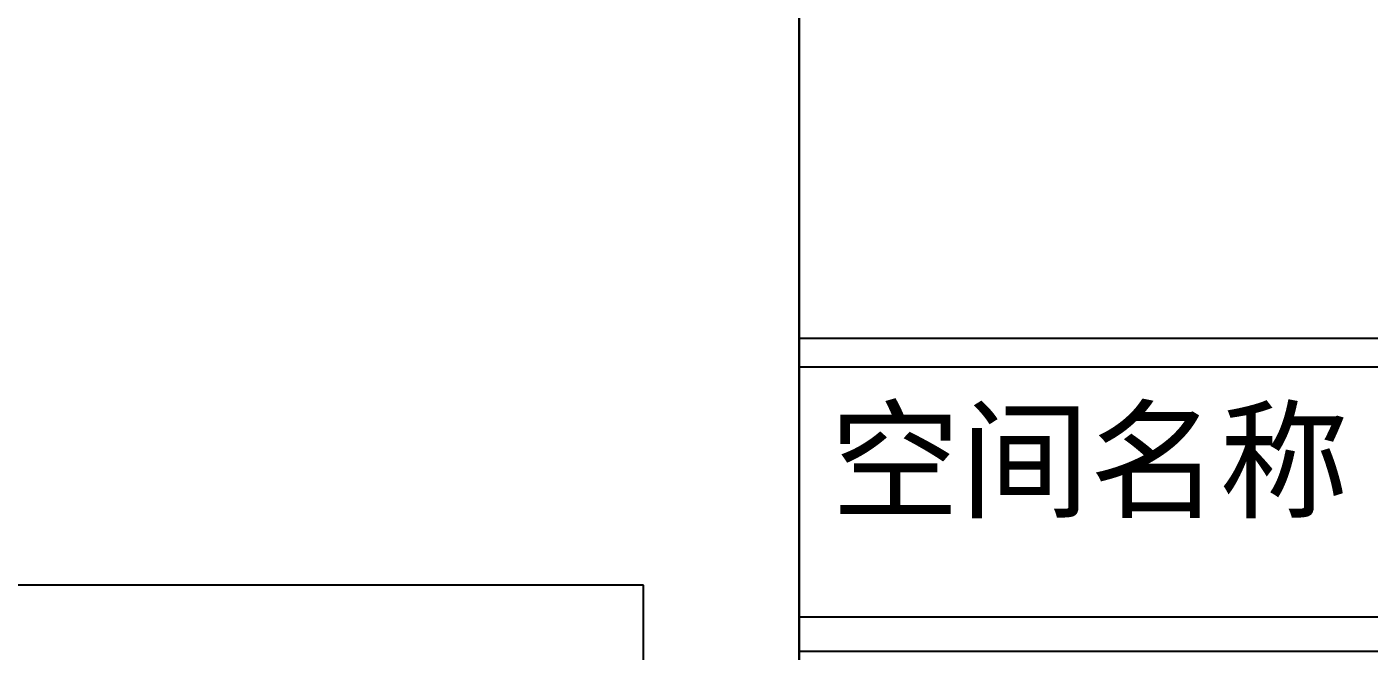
# Model space of a CAD drawing. Header units: millimetres. Extents: x 4862 to 20554, y 7569 to 11262.
# Drawn here: x 6494 to 6574.4, y 8119.9 to 8157.3 of the extents above; entities that cross this region are included whole.
import ezdxf

# ---------------------------------------------------------------- set-up
doc = ezdxf.new("R2010")
doc.units = ezdxf.units.MM
doc.styles.add('宋体', font='SimSun.ttf')

# ---------------------------------------------------------------- blocks, each defined once
blk = doc.blocks.new('A$C398a0407')
for p, q in [((8134, 64), (8134, 6784)), ((8134, 5895.4), (9568, 5895.4)), ((8134, 5871.3), (9568, 5871.3)), ((8134, 5871.3), (9568, 5871.3)), ((8134, 5661), (9568, 5661)), ((8134, 5632.1), (9568, 5632.1))]:
    blk.add_line(p, q)
at = {"color": 8, "insert": (8160.3, 5832.6), "char_height": 80, "attachment_point": 1, "style": '宋体'}
blk.add_mtext_dynamic_manual_height_columns('空间名称', width=575.66, gutter_width=12.1, heights=[0], dxfattribs=at)

msp = doc.modelspace()

# ---------------------------------------------------------------- linework, layer by layer
for points in [[(6540.247, 7747.243), (5992.546, 7747.243), (5992.546, 8185.07), (6540.247, 8185.07)], [(6530.915, 8123.875), (6275.412, 8123.875), (6275.412, 7960.123), (6530.915, 7960.123)]]:
    msp.add_lwpolyline(points, close=True)

# ---------------------------------------------------------------- block references
at = {"xscale": 0.07121552266649725, "yscale": 0.07121552266649725, "zscale": 0.07121552266649725}
msp.add_blockref('A$C398a0407', (5960.981, 7718.828), dxfattribs=at)

doc.saveas('drawing.dxf')
